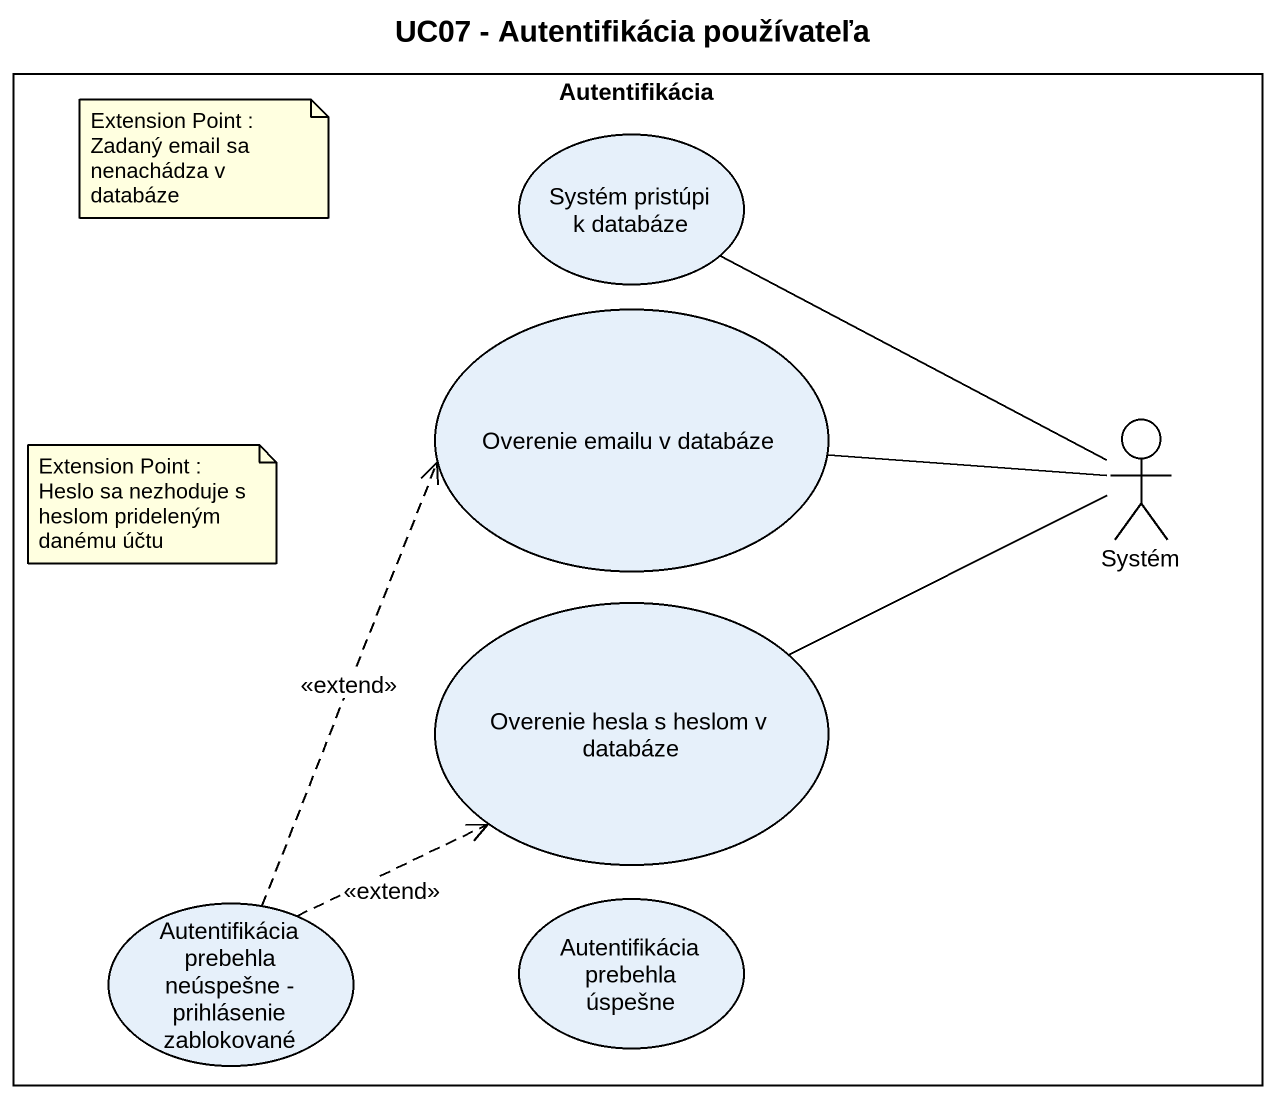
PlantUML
@startuml
title UC07 - Autentifikácia používateľa
rectangle Autentifikácia {
  usecase "Systém pristúpi k databáze" as Systém_pristúpi_k_databáze
  usecase "Overenie emailu v databáze" as Overenie_emailu_v_databáze
  actor Systém
  usecase "Overenie hesla s heslom v databáze" as Overenie_hesla_s_heslom_v
  usecase "Autentifikácia prebehla neúspešne - prihlásenie zablokované" as Autentifikácia_prebehla
  usecase "Autentifikácia prebehla úspešne" as Autentifikácia_prebehla_2
}
Systém -up- Systém_pristúpi_k_databáze
Systém -left- Overenie_emailu_v_databáze
Systém -left- Overenie_hesla_s_heslom_v
Autentifikácia_prebehla .up.> Overenie_emailu_v_databáze : <<extend>>
Autentifikácia_prebehla .up.> Overenie_hesla_s_heslom_v : <<extend>>
note as N1
  Extension Point : Zadaný email sa nenachádza v databáze
end note
note as N2
  Extension Point : Heslo sa nezhoduje s heslom prideleným danému účtu
end note
@enduml
